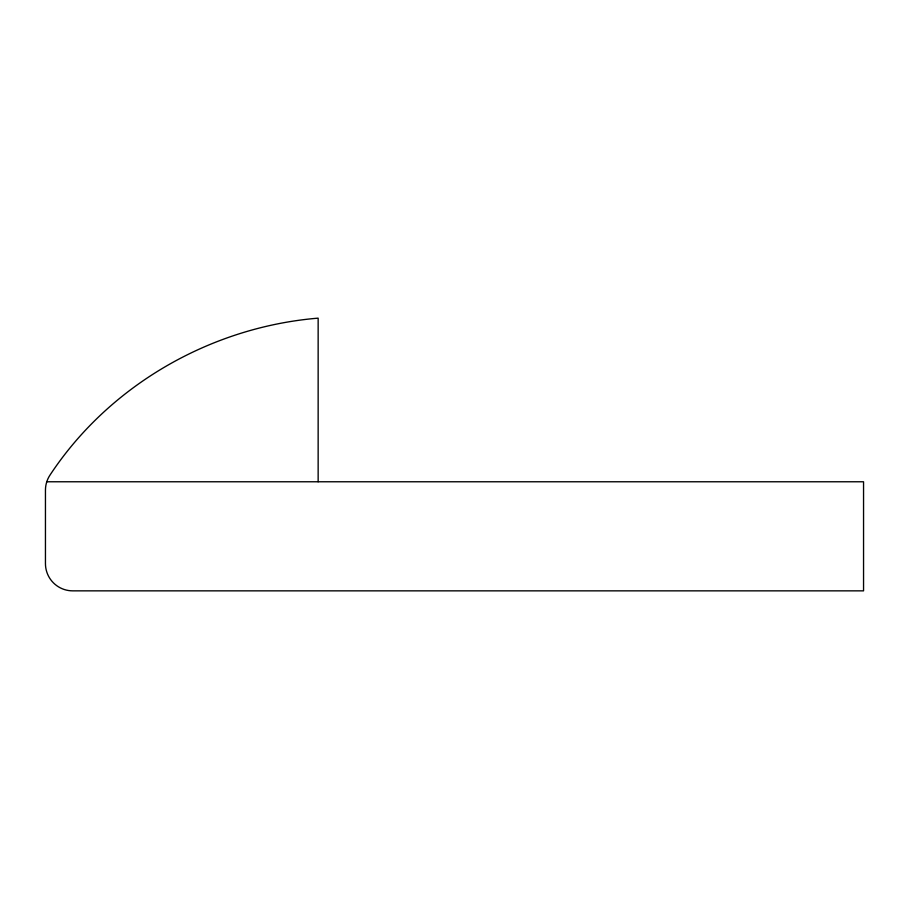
<?xml version="1.0" encoding="UTF-8"?>
<svg xmlns="http://www.w3.org/2000/svg" width="909" height="909" viewBox="0 0 909 909"><rect width="100%" height="100%" fill="white"/><g stroke="black" fill="none" stroke-linecap="round" stroke-linejoin="round"><path stroke-width="1.36" d="M46.768 481.77L863.55 481.77L863.55 590.85L72.72 590.85A27.27 27.27 0 0 1 45.45 563.58L45.45 490.167A27.27 27.27 0 0 1 50.325 474.6C109.773 384.802 211.172 327.013 318.15 318.15L318.15 481.77"/></g></svg>
